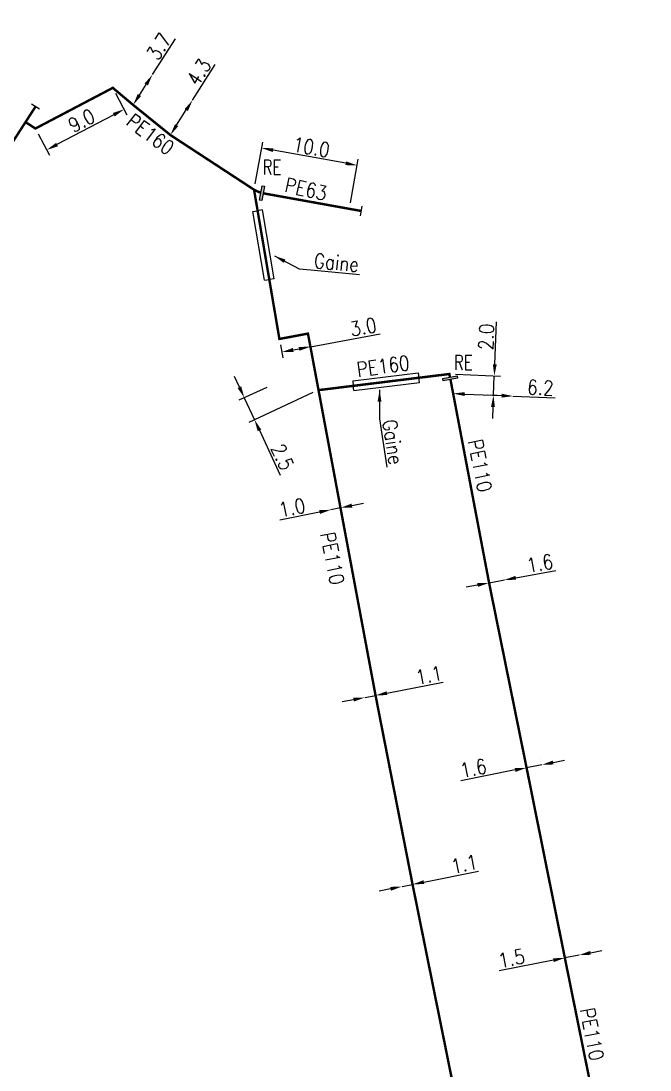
# Model space of a CAD drawing. Header units: millimetres. Extents: x 101000 to 102000, y 121011 to 122007.
# Drawn here: x 101920 to 101984.8, y 121892.1 to 122000.1 of the extents above; entities that cross this region are included whole.
import ezdxf
from ezdxf.enums import TextEntityAlignment as Align

# ---------------------------------------------------------------- set-up
doc = ezdxf.new("R2010")
doc.units = ezdxf.units.MM
doc.header["$PDMODE"] = 34
doc.linetypes.add('L_25_PE', pattern=[2000, 1000, 1000])
doc.layers.get('0').update_dxf_attribs({"linetype": 'CONTINUOUS'})
doc.layers.get('Defpoints').update_dxf_attribs({"linetype": 'CONTINUOUS'})
for name, color, linetype in [('L_150', 1, 'CONTINUOUS'), ('L_340', 7, 'CONTINUOUS'), ('L_400', 7, 'CONTINUOUS')]:
    doc.layers.add(name, color=color, linetype=linetype)
doc.styles.add('G_ROMANS', font='ROMANS.SHX', dxfattribs={"width": 0.75})
doc.styles.get("Standard").update_dxf_attribs({"font": 'romans.shx', "width": 0.85})
doc.dimstyles.get("Standard").update_dxf_attribs({"dimtxt": 1.5, "dimasz": 1.2, "dimexe": 0.625, "dimexo": 0.625, "dimgap": 0.25, "dimtad": 1, "dimdec": 1, "dimzin": 0, "dimdsep": 46, "dimtxsty": 'Standard', "dimcen": -0.5, "dimadec": 0, "dimazin": 0, "dimtfac": 1, "dimtdec": 1, "dimtmove": 0, "dimatfit": 3, "dimfxl": 0, "dimtolj": 1, "dimtzin": 0, "dimarcsym": 0})

# ---------------------------------------------------------------- blocks, each defined once
blk = doc.blocks.new('*D295')
at = {"layer": 'Defpoints', "color": 0, "linetype": 'Continuous', "transparency": 16777216}
for p in [(101959.26, 121910.99), (101959.26, 121910.99), (101960.34, 121911.21)]:
    blk.add_point(p, dxfattribs=at)
at = {"layer": 'L_150', "color": 0, "linetype": 'Continuous', "lineweight": -2, "transparency": 16777216}
for p, q in [((101961.51, 121911.44), (101967.14, 121912.57)), ((101959.13, 121911.6), (101959.13, 121911.6)), ((101960.21, 121911.82), (101960.21, 121911.82)), ((101958.08, 121910.75), (101956.9, 121910.52)), ((101959.26, 121910.99), (101960.34, 121911.21))]:
    blk.add_line(p, q, dxfattribs=at)
at = {"layer": 'L_150', "color": 0, "linetype": 'Continuous', "transparency": 16777216}
for points in [[(101961.47, 121911.64), (101961.55, 121911.25), (101960.34, 121911.21)], [(101958.04, 121910.95), (101958.12, 121910.56), (101959.26, 121910.99)]]:
    blk.add_solid(points, dxfattribs=at)
at = {"layer": 'L_150', "color": 0, "linetype": 'Continuous', "transparency": 16777216, "insert": (101965.66, 121913.3), "char_height": 1.5, "attachment_point": 5, "rotation": 11.3513}
blk.add_mtext('\\A1;1.1', dxfattribs=at)
blk = doc.blocks.new('*D296')
at = {"layer": 'Defpoints', "color": 0, "linetype": 'Continuous', "transparency": 16777216}
for p in [(101955.45, 121930.46), (101955.45, 121930.46), (101956.53, 121930.67)]:
    blk.add_point(p, dxfattribs=at)
at = {"layer": 'L_150', "color": 0, "linetype": 'Continuous', "lineweight": -2, "transparency": 16777216}
for p, q in [((101957.7, 121930.9), (101963.5, 121932.03)), ((101954.27, 121930.23), (101953.09, 121930)), ((101955.45, 121930.46), (101956.53, 121930.67))]:
    blk.add_line(p, q, dxfattribs=at)
at = {"layer": 'L_150', "color": 0, "linetype": 'Continuous', "transparency": 16777216}
for points in [[(101957.67, 121931.1), (101957.74, 121930.71), (101956.53, 121930.67)], [(101954.23, 121930.43), (101954.31, 121930.04), (101955.45, 121930.46)]]:
    blk.add_solid(points, dxfattribs=at)
at = {"layer": 'L_150', "color": 0, "linetype": 'Continuous', "transparency": 16777216, "insert": (101962.02, 121932.76), "char_height": 1.5, "attachment_point": 5, "rotation": 11.0201}
blk.add_mtext('\\A1;1.1', dxfattribs=at)
blk = doc.blocks.new('*D297')
at = {"layer": 'Defpoints', "color": 0, "linetype": 'Continuous', "transparency": 16777216}
for p in [(101951.94, 121949.79), (101951.94, 121949.79), (101952.92, 121949.99)]:
    blk.add_point(p, dxfattribs=at)
at = {"layer": 'L_150', "color": 0, "linetype": 'Continuous', "lineweight": -2, "transparency": 16777216}
for p, q in [((101954.1, 121950.22), (101955.28, 121950.46)), ((101950.77, 121949.55), (101946.66, 121948.73)), ((101952.92, 121949.99), (101951.94, 121949.79))]:
    blk.add_line(p, q, dxfattribs=at)
at = {"layer": 'L_150', "color": 0, "linetype": 'Continuous', "transparency": 16777216}
for points in [[(101954.06, 121950.42), (101954.14, 121950.02), (101952.92, 121949.99)], [(101950.73, 121949.75), (101950.81, 121949.36), (101951.94, 121949.79)]]:
    blk.add_solid(points, dxfattribs=at)
at = {"layer": 'L_150', "color": 0, "linetype": 'Continuous', "transparency": 16777216, "insert": (101947.93, 121950.01), "char_height": 1.5, "attachment_point": 5, "rotation": 11.3121}
blk.add_mtext('\\A1;1.0', dxfattribs=at)
blk = doc.blocks.new('*D299')
at = {"layer": 'Defpoints', "color": 0, "linetype": 'Continuous', "transparency": 16777216}
for p in [(101977.49, 121903.93), (101977.49, 121903.93), (101976.02, 121903.64)]:
    blk.add_point(p, dxfattribs=at)
at = {"layer": 'L_150', "color": 0, "linetype": 'Continuous', "lineweight": -2, "transparency": 16777216}
for p, q in [((101977.49, 121903.93), (101976.02, 121903.64)), ((101978.66, 121904.16), (101979.84, 121904.39)), ((101974.84, 121903.41), (101969.26, 121902.31))]:
    blk.add_line(p, q, dxfattribs=at)
at = {"layer": 'L_150', "color": 0, "linetype": 'Continuous', "transparency": 16777216}
for points in [[(101978.63, 121904.36), (101978.7, 121903.96), (101977.49, 121903.93)], [(101974.8, 121903.6), (101974.88, 121903.21), (101976.02, 121903.64)]]:
    blk.add_solid(points, dxfattribs=at)
at = {"layer": 'L_150', "color": 0, "linetype": 'Continuous', "transparency": 16777216, "insert": (101970.53, 121903.58), "char_height": 1.5, "attachment_point": 5, "rotation": 11.1345}
blk.add_mtext('\\A1;1.5', dxfattribs=at)
blk = doc.blocks.new('*D300')
at = {"layer": 'Defpoints', "color": 0, "linetype": 'Continuous', "transparency": 16777216}
for p in [(101972.08, 121923.22), (101973.65, 121923.53), (101973.65, 121923.53)]:
    blk.add_point(p, dxfattribs=at)
at = {"layer": 'L_150', "color": 0, "linetype": 'Continuous', "lineweight": -2, "transparency": 16777216}
for p, q in [((101973.65, 121923.53), (101972.08, 121923.22)), ((101973.53, 121924.14), (101973.53, 121924.14)), ((101974.82, 121923.76), (101976, 121923.99)), ((101970.9, 121922.99), (101965.32, 121921.89))]:
    blk.add_line(p, q, dxfattribs=at)
at = {"layer": 'L_150', "color": 0, "linetype": 'Continuous', "transparency": 16777216}
for points in [[(101970.86, 121923.18), (101970.94, 121922.79), (101972.08, 121923.22)], [(101974.79, 121923.96), (101974.86, 121923.56), (101973.65, 121923.53)]]:
    blk.add_solid(points, dxfattribs=at)
at = {"layer": 'L_150', "color": 0, "linetype": 'Continuous', "transparency": 16777216, "insert": (101966.6, 121923.16), "char_height": 1.5, "attachment_point": 5, "rotation": 11.1499}
blk.add_mtext('\\A1;1.6', dxfattribs=at)
blk = doc.blocks.new('*D301')
at = {"layer": 'Defpoints', "color": 0, "linetype": 'Continuous', "transparency": 16777216}
for p in [(101968.22, 121942.26), (101969.79, 121942.56), (101969.79, 121942.56)]:
    blk.add_point(p, dxfattribs=at)
at = {"layer": 'L_150', "color": 0, "linetype": 'Continuous', "lineweight": -2, "transparency": 16777216}
for p, q in [((101968.1, 121942.88), (101968.1, 121942.88)), ((101969.68, 121943.17), (101969.68, 121943.17)), ((101970.97, 121942.78), (101975.09, 121943.55)), ((101967.04, 121942.04), (101965.86, 121941.82)), ((101968.22, 121942.26), (101969.79, 121942.56))]:
    blk.add_line(p, q, dxfattribs=at)
at = {"layer": 'L_150', "color": 0, "linetype": 'Continuous', "transparency": 16777216}
for points in [[(101970.93, 121942.98), (101971.01, 121942.58), (101969.79, 121942.56)], [(101967, 121942.24), (101967.08, 121941.85), (101968.22, 121942.26)]]:
    blk.add_solid(points, dxfattribs=at)
at = {"layer": 'L_150', "color": 0, "linetype": 'Continuous', "transparency": 16777216, "insert": (101973.44, 121944.26), "char_height": 1.5, "attachment_point": 5, "rotation": 10.6189}
blk.add_mtext('\\A1;1.6', dxfattribs=at)
blk = doc.blocks.new('*D302')
at = {"layer": 'Defpoints', "color": 0, "linetype": 'Continuous', "transparency": 16777216}
for p in [(101964.13, 121963.77), (101968.67, 121961.58), (101970.71, 121961.49)]:
    blk.add_point(p, dxfattribs=at)
at = {"layer": 'L_150', "color": 0, "linetype": 'Continuous', "lineweight": -2, "transparency": 16777216}
for p, q in [((101968.81, 121964.77), (101969, 121969.14)), ((101964.76, 121963.75), (101969.38, 121963.55)), ((101968.67, 121961.58), (101968.76, 121963.58)), ((101970.09, 121961.52), (101968.05, 121961.6)), ((101968.62, 121960.38), (101968.57, 121959.18))]:
    blk.add_line(p, q, dxfattribs=at)
at = {"layer": 'L_150', "color": 0, "linetype": 'Continuous', "transparency": 16777216}
for points in [[(101968.61, 121964.78), (101969.01, 121964.77), (101968.76, 121963.58)], [(101968.42, 121960.39), (101968.82, 121960.37), (101968.67, 121961.58)]]:
    blk.add_solid(points, dxfattribs=at)
at = {"layer": 'L_150', "color": 0, "linetype": 'Continuous', "transparency": 16777216, "insert": (101967.93, 121967.6), "char_height": 1.5, "attachment_point": 5, "rotation": 87.5447}
blk.add_mtext('\\A1;2.0', dxfattribs=at)
blk = doc.blocks.new('*D303')
at = {"layer": 'Defpoints', "color": 0, "linetype": 'Continuous', "transparency": 16777216}
for p in [(101964.52, 121961.76), (101970.71, 121961.49), (101970.71, 121961.49)]:
    blk.add_point(p, dxfattribs=at)
at = {"layer": 'L_150', "color": 0, "linetype": 'Continuous', "lineweight": -2, "transparency": 16777216}
for p, q in [((101965.71, 121961.7), (101969.51, 121961.54)), ((101970.71, 121961.49), (101975.02, 121961.31))]:
    blk.add_line(p, q, dxfattribs=at)
at = {"layer": 'L_150', "color": 0, "linetype": 'Continuous', "transparency": 16777216}
for points in [[(101965.72, 121961.9), (101965.71, 121961.5), (101964.52, 121961.76)], [(101969.52, 121961.74), (101969.5, 121961.34), (101970.71, 121961.49)]]:
    blk.add_solid(points, dxfattribs=at)
at = {"layer": 'L_150', "color": 0, "linetype": 'Continuous', "transparency": 16777216, "insert": (101973.51, 121962.37), "char_height": 1.5, "attachment_point": 5, "rotation": 357.5447}
blk.add_mtext('\\A1;6.2', dxfattribs=at)
blk = doc.blocks.new('*D304')
at = {"layer": 'Defpoints', "color": 0, "linetype": 'Continuous', "transparency": 16777216}
for p in [(101945.89, 121962.66), (101950.66, 121962.11), (101943.02, 121961.32)]:
    blk.add_point(p, dxfattribs=at)
at = {"layer": 'L_150', "color": 0, "linetype": 'Continuous', "lineweight": -2, "transparency": 16777216}
for p, q in [((101942.51, 121962.41), (101942.01, 121963.5)), ((101945.33, 121962.39), (101942.45, 121961.06)), ((101943.02, 121961.32), (101944.07, 121959.06)), ((101950.09, 121961.85), (101943.5, 121958.79)), ((101944.58, 121957.97), (101946.71, 121953.36))]:
    blk.add_line(p, q, dxfattribs=at)
at = {"layer": 'L_150', "color": 0, "linetype": 'Continuous', "transparency": 16777216}
for points in [[(101942.7, 121962.5), (101942.33, 121962.33), (101943.02, 121961.32)], [(101944.76, 121958.05), (101944.39, 121957.88), (101944.07, 121959.06)]]:
    blk.add_solid(points, dxfattribs=at)
at = {"layer": 'L_150', "color": 0, "linetype": 'Continuous', "transparency": 16777216, "insert": (101946.95, 121955.22), "char_height": 1.5, "attachment_point": 5, "rotation": 294.8726}
blk.add_mtext('\\A1;2.5', dxfattribs=at)
blk = doc.blocks.new('L_340_20')
at = {"linetype": 'Continuous'}
blk.add_hatch(color=0, dxfattribs=at).paths.add_polyline_path([(0.125, 0.75), (-0.125, 0.75), (-0.125, -0.75), (0.125, -0.75)])
at = {"color": 0, "linetype": 'Continuous'}
blk.add_lwpolyline([(-0.125, 0.75), (0.125, 0.75), (0.125, -0.75), (-0.125, -0.75)], close=True, dxfattribs=at)
at = {"color": 0, "linetype": 'Continuous', "width": 0.75}
for tag, height, flags, p in [('RE', 1.5, 8, (0, 3)), ('DEF_LEG', 1.2, 3, (0, -5)), ('DEF_COUP', 1.2, 3, (0, -7.5)), ('DEF_TYPE', 1.2, 3, (0, -10))]:
    blk.add_attdef(tag, text='', height=height, dxfattribs=dict(at, flags=flags)).set_placement(p, align=Align.MIDDLE)
blk = doc.blocks.new('*D305')
at = {"layer": 'Defpoints', "color": 0, "linetype": 'Continuous', "transparency": 16777216}
for p in [(101937.69, 121991.97), (101937.69, 121991.97), (101935.41, 121988.38)]:
    blk.add_point(p, dxfattribs=at)
at = {"layer": 'L_150', "color": 0, "linetype": 'Continuous', "lineweight": -2, "transparency": 16777216}
for p, q in [((101937.69, 121991.97), (101940.03, 121995.66)), ((101936.05, 121989.39), (101937.04, 121990.96))]:
    blk.add_line(p, q, dxfattribs=at)
at = {"layer": 'L_150', "color": 0, "linetype": 'Continuous', "transparency": 16777216}
for points in [[(101936.88, 121991.06), (101937.21, 121990.85), (101937.69, 121991.97)], [(101935.88, 121989.5), (101936.22, 121989.29), (101935.41, 121988.38)]]:
    blk.add_solid(points, dxfattribs=at)
at = {"layer": 'L_150', "color": 0, "linetype": 'Continuous', "transparency": 16777216, "insert": (101938.34, 121994.86), "char_height": 1.5, "attachment_point": 5, "rotation": 57.5867}
blk.add_mtext('\\A1;4.3', dxfattribs=at)
blk = doc.blocks.new('*D306')
at = {"layer": 'Defpoints', "color": 0, "linetype": 'Continuous', "transparency": 16777216}
for p in [(101933.56, 121994.6), (101933.56, 121994.6), (101931.57, 121991.48)]:
    blk.add_point(p, dxfattribs=at)
at = {"layer": 'L_150', "color": 0, "linetype": 'Continuous', "lineweight": -2, "transparency": 16777216}
for p, q in [((101933.56, 121994.6), (101935.92, 121998.29)), ((101932.22, 121992.49), (101932.92, 121993.59))]:
    blk.add_line(p, q, dxfattribs=at)
at = {"layer": 'L_150', "color": 0, "linetype": 'Continuous', "transparency": 16777216}
for points in [[(101932.75, 121993.7), (101933.09, 121993.48), (101933.56, 121994.6)], [(101932.05, 121992.6), (101932.39, 121992.39), (101931.57, 121991.48)]]:
    blk.add_solid(points, dxfattribs=at)
at = {"layer": 'L_150', "color": 0, "linetype": 'Continuous', "transparency": 16777216, "insert": (101934.22, 121997.49), "char_height": 1.5, "attachment_point": 5, "rotation": 57.4565}
blk.add_mtext('\\A1;3.7', dxfattribs=at)
blk = doc.blocks.new('L_340_07')
at = {"color": 0, "linetype": 'Continuous', "const_width": 0.25, "flags": 128}
blk.add_lwpolyline([(0, 0), (1.25, 0)], dxfattribs=at)
at = {"color": 0, "linetype": 'Continuous', "flags": 128}
blk.add_lwpolyline([(1.25, -0.5), (1.25, 0.5)], dxfattribs=at)
at = {"color": 0, "linetype": 'Continuous', "style": 'G_ROMANS', "width": 0.75, "flags": 3}
for tag, p in [('DEF_LEG', (0.72, -3.47)), ('DEF_COUP', (0.72, -5.97)), ('DEF_TYPE', (0.72, -8.47))]:
    blk.add_attdef(tag, text='', height=1.2, dxfattribs=at).set_placement(p, align=Align.MIDDLE)
blk = doc.blocks.new('*D407')
at = {"layer": 'Defpoints', "color": 0, "linetype": 'Continuous', "transparency": 16777216}
for p in [(101949.57, 121967.93), (101946.63, 121967.38), (101946.88, 121966.03)]:
    blk.add_point(p, dxfattribs=at)
at = {"layer": 'L_150', "color": 0, "linetype": 'Continuous', "lineweight": -2, "transparency": 16777216}
for p, q in [((101949.83, 121966.58), (101957.01, 121967.92)), ((101946.74, 121966.77), (101946.99, 121965.42)), ((101949.69, 121967.32), (101949.94, 121965.97)), ((101948.06, 121966.25), (101948.65, 121966.36))]:
    blk.add_line(p, q, dxfattribs=at)
at = {"layer": 'L_150', "color": 0, "linetype": 'Continuous', "transparency": 16777216}
for points in [[(101948.02, 121966.45), (101948.09, 121966.05), (101946.88, 121966.03)], [(101948.61, 121966.56), (101948.68, 121966.16), (101949.83, 121966.58)]]:
    blk.add_solid(points, dxfattribs=at)
at = {"layer": 'L_150', "color": 0, "linetype": 'Continuous', "transparency": 16777216, "insert": (101955.27, 121968.61), "char_height": 1.5, "attachment_point": 5, "rotation": 10.5694}
blk.add_mtext('\\A1;3.0', dxfattribs=at)
blk = doc.blocks.new('*D410')
at = {"layer": 'Defpoints', "color": 0, "linetype": 'Continuous', "transparency": 16777216}
for p in [(101944.8, 121987.04), (101944.02, 121982.75), (101953.83, 121980.78)]:
    blk.add_point(p, dxfattribs=at)
at = {"layer": 'L_150', "color": 0, "linetype": 'Continuous', "lineweight": -2, "transparency": 16777216}
for p, q in [((101944.13, 121983.37), (101944.91, 121987.65)), ((101953.46, 121985.47), (101945.98, 121986.82)), ((101953.94, 121981.39), (101954.75, 121985.88))]:
    blk.add_line(p, q, dxfattribs=at)
at = {"layer": 'L_150', "color": 0, "linetype": 'Continuous', "transparency": 16777216}
for points in [[(101946.01, 121987.02), (101945.94, 121986.63), (101944.8, 121987.04)], [(101953.49, 121985.67), (101953.42, 121985.28), (101954.64, 121985.26)]]:
    blk.add_solid(points, dxfattribs=at)
at = {"layer": 'L_150', "color": 0, "linetype": 'Continuous', "transparency": 16777216, "insert": (101949.92, 121987.13), "char_height": 1.5, "attachment_point": 5, "rotation": 349.7684}
blk.add_mtext('\\A1;10.0', dxfattribs=at)
blk = doc.blocks.new('*D411')
at = {"layer": 'Defpoints', "color": 0, "linetype": 'Continuous', "transparency": 16777216}
for p in [(101929.48, 121993.24), (101921.51, 121989.05), (101922.67, 121986.84)]:
    blk.add_point(p, dxfattribs=at)
at = {"layer": 'L_150', "color": 0, "linetype": 'Continuous', "lineweight": -2, "transparency": 16777216}
for p, q in [((101929.77, 121992.68), (101930.93, 121990.47)), ((101929.58, 121990.47), (101923.73, 121987.4)), ((101921.8, 121988.5), (101922.96, 121986.29))]:
    blk.add_line(p, q, dxfattribs=at)
at = {"layer": 'L_150', "color": 0, "linetype": 'Continuous', "transparency": 16777216}
for points in [[(101929.48, 121990.65), (101929.67, 121990.29), (101930.64, 121991.03)], [(101923.64, 121987.58), (101923.83, 121987.22), (101922.67, 121986.84)]]:
    blk.add_solid(points, dxfattribs=at)
at = {"layer": 'L_150', "color": 0, "linetype": 'Continuous', "transparency": 16777216, "insert": (101926.27, 121989.86), "char_height": 1.5, "attachment_point": 5, "rotation": 27.7167}
blk.add_mtext('\\A1;9.0', dxfattribs=at)

msp = doc.modelspace()

# ---------------------------------------------------------------- linework, layer by layer
at = {"layer": 'L_150', "linetype": 'L_25_PE', "const_width": 0.25, "flags": 128}
for points in [[(101884.35, 122000), (101884.48, 121999.9), (101886.73, 121998.09), (101887.93, 121993.91), (101908.24, 121981.22), (101915.04, 121981.26), (101917.68, 121985.35), (101920.84, 121990.25)], [(101944.71, 121982.42), (101944.02, 121982.75), (101935.41, 121988.38), (101931.57, 121991.48), (101929.48, 121993.24), (101921.51, 121989.05), (101920.49, 121989.71)], [(101944.02, 121982.75), (101946.63, 121967.38), (101949.57, 121967.93), (101950.66, 121962.11), (101952.92, 121949.99), (101956.53, 121930.67), (101960.34, 121911.21), (101965.14, 121887.43), (101969.04, 121867.99), (101982.68, 121870.71)], [(101953.83, 121980.78), (101944.96, 121982.38), (101944.96, 121982.38)], [(101964.19, 121963.45), (101964.13, 121963.77), (101950.66, 121962.11)], [(101984.66, 121860.91), (101982.68, 121870.71), (101980.8, 121880), (101976.02, 121903.64), (101972.08, 121923.22), (101968.22, 121942.26), (101964.52, 121961.76), (101964.24, 121963.21)]]:
    msp.add_lwpolyline(points, dxfattribs=at)
at = {"layer": 'L_400', "color": 7, "linetype": 'CONTINUOUS'}
for p, q in [((101943.9, 121980.5), (101944.39, 121980.58)), ((101945.1, 121973.42), (101943.9, 121980.5)), ((101944.88, 121980.66), (101944.39, 121980.58)), ((101946.08, 121973.58), (101944.88, 121980.66)), ((101945.1, 121973.42), (101945.59, 121973.5)), ((101946.08, 121973.58), (101945.59, 121973.5)), ((101954.18, 121963.05), (101960.92, 121963.88)), ((101960.92, 121963.88), (101960.98, 121963.39)), ((101961.04, 121962.89), (101960.98, 121963.39)), ((101954.18, 121963.05), (101954.24, 121962.55)), ((101954.3, 121962.06), (101954.24, 121962.55)), ((101954.3, 121962.06), (101961.04, 121962.89))]:
    msp.add_line(p, q, dxfattribs=at)

# ---------------------------------------------------------------- block references
at = {"layer": 'L_340'}
for p, rotation in [((101920.84, 121990.25), 57.16311897083066), ((101953.83, 121980.78), 349.7683779906238)]:
    msp.add_blockref('L_340_07', p, dxfattribs=dict(at, rotation=rotation))
ref = msp.add_blockref('L_340_20', (101944.84, 121982.4), dxfattribs=dict(at, rotation=349.7683779899012))
ref.add_attrib('RE', 'RE', dxfattribs={"layer": '0', "color": 0, "linetype": 'Continuous', "height": 1.5, "width": 0.75, "flags": 8}).set_placement((101945.86, 121985.08), align=Align.MIDDLE)
ref = msp.add_blockref('L_340_20', (101964.22, 121963.33), dxfattribs=dict(at, rotation=280.7580359167637))
ref.add_attrib('RE', 'RE', dxfattribs={"layer": '0', "color": 0, "linetype": 'Continuous', "height": 1.5, "width": 0.75, "flags": 8}).set_placement((101965.56, 121964.95), align=Align.MIDDLE)

# ---------------------------------------------------------------- texts
at = {"layer": 'L_150', "linetype": 'Continuous', "width": 0.85}
for s, rotation, p in [('PE160', 322.69, (101933.35, 121988.46)), ('PE63', 347.2984, (101949.36, 121982.82)), ('PE160', 7.9259, (101957.31, 121964.58)), ('PE110', 281.0475, (101967.29, 121954.33)), ('PE110', 281.0475, (101952.09, 121944.78)), ('PE110', 281.0475, (101978.82, 121895.78))]:
    msp.add_text(s, height=1.5, rotation=rotation, dxfattribs=at).set_placement(p, align=Align.MIDDLE)
at = {"layer": 'L_400', "linetype": 'Continuous', "char_height": 1.5, "attachment_point": 7}
for insert, rotation in [((101950.12, 121974.71), 354.6619), ((101957.21, 121958.95), 278.7839)]:
    msp.add_mtext('\\A1;Gaine', dxfattribs=dict(at, insert=insert, rotation=rotation))

# ---------------------------------------------------------------- dimensions: what is measured, and where the dimension line sits
at = {"layer": 'L_150', "linetype": 'Continuous'}
for base, p1, p2, angle, text, picture, middle in [((101933.56, 121994.6), (101931.57, 121991.48), (101933.56, 121994.6), 237.4565, '3.7', '*D306', (101935.06, 121996.95)), ((101937.69, 121991.97), (101935.41, 121988.38), (101937.69, 121991.97), 237.5867, '4.3', '*D305', (101939.18, 121994.32)), ((101944.8, 121987.04), (101953.83, 121980.78), (101944.02, 121982.75), 349.7684, '10.0', '*D410', (101949.74, 121986.14)), ((101959.26, 121910.99), (101960.34, 121911.21), (101959.26, 121910.99), 11.3513, '1.1', '*D295', (101965.86, 121912.31))]:
    dim = msp.add_linear_dim(base=base, p1=p1, p2=p2, angle=angle, text=text, dimstyle='Standard', dxfattribs=at)
    dim.commit()
    dim.dimension.update_dxf_attribs({"geometry": picture, "text_midpoint": middle, "dimtype": 160})
for base, p1, p2, angle, picture, middle in [((101922.67, 121986.84), (101929.48, 121993.24), (101921.51, 121989.05), 27.7167, '*D411', (101926.73, 121988.97)), ((101946.88, 121966.03), (101949.57, 121967.93), (101946.63, 121967.38), 10.5694, '*D407', (101955.45, 121967.63)), ((101968.67, 121961.58), (101964.13, 121963.77), (101970.71, 121961.49), 87.5447, '*D302', (101968.93, 121967.56)), ((101943.02, 121961.32), (101950.66, 121962.11), (101945.89, 121962.66), 294.8726, '*D304', (101946.05, 121954.79)), ((101970.71, 121961.49), (101964.52, 121961.76), (101970.71, 121961.49), 177.5447, '*D303', (101973.46, 121961.37)), ((101951.94, 121949.79), (101952.92, 121949.99), (101951.94, 121949.79), 11.3121, '*D297', (101948.12, 121949.03)), ((101969.79, 121942.56), (101968.22, 121942.26), (101969.79, 121942.56), 190.6189, '*D301', (101973.62, 121943.28)), ((101955.45, 121930.46), (101956.53, 121930.67), (101955.45, 121930.46), 11.0201, '*D296', (101962.21, 121931.78)), ((101973.65, 121923.53), (101972.08, 121923.22), (101973.65, 121923.53), 191.1499, '*D300', (101966.79, 121922.18)), ((101977.49, 121903.93), (101976.02, 121903.64), (101977.49, 121903.93), 191.1345, '*D299', (101970.73, 121902.6))]:
    dim = msp.add_linear_dim(base=base, p1=p1, p2=p2, angle=angle, dimstyle='Standard', dxfattribs=at)
    dim.commit()
    dim.dimension.update_dxf_attribs({"geometry": picture, "text_midpoint": middle, "dimtype": 160})

# ---------------------------------------------------------------- leaders
at = {"layer": 'L_400', "linetype": 'Continuous', "annotation_type": 0, "has_hookline": 1, "hookline_direction": 0, "text_width": 4.8}
for points, horizontal_direction in [([(101946.11, 121975.94), (101948.66, 121974.6), (101949.85, 121974.49)], (0.995663, -0.093033, 0)), ([(101956.95, 121962.13), (101956.92, 121959.16)], (0.152709, -0.988271, 0))]:
    msp.add_leader(points, dimstyle='Standard', dxfattribs=dict(at, horizontal_direction=horizontal_direction))

doc.saveas('drawing.dxf')
